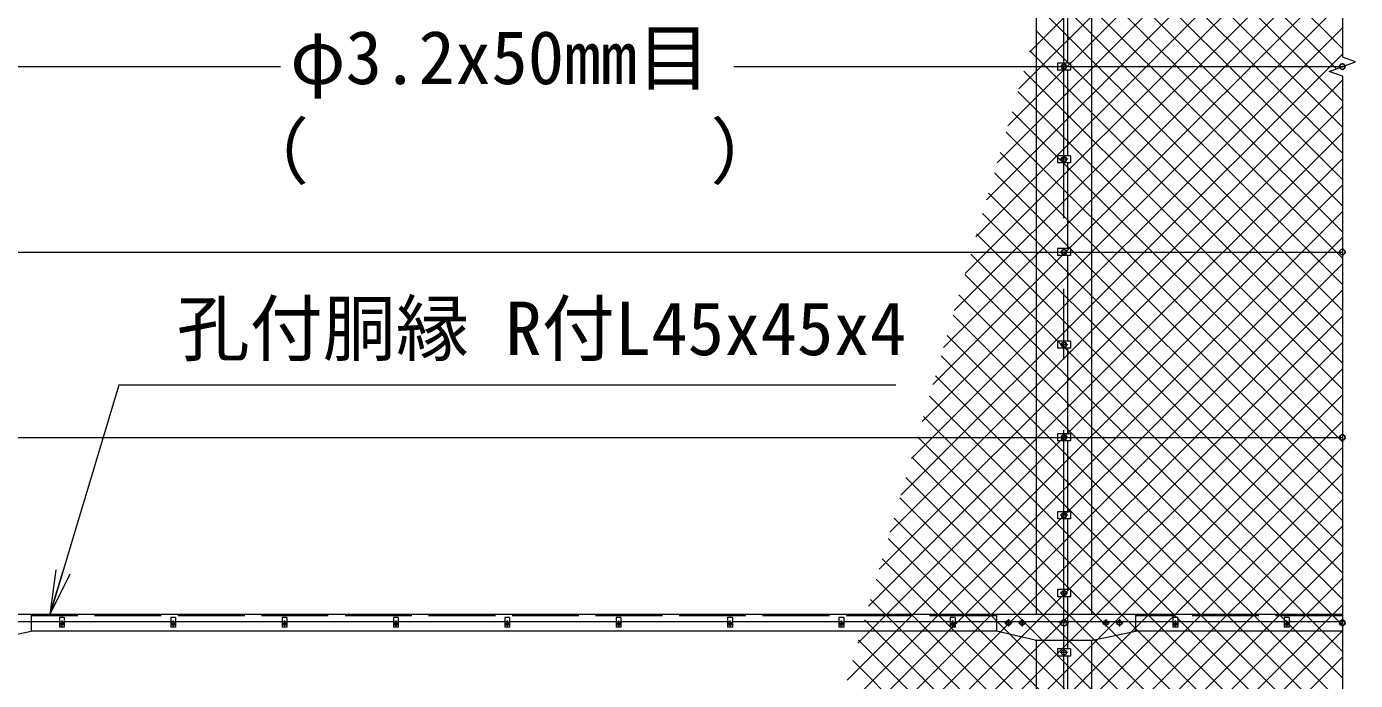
# Model space of a CAD drawing. Units: millimetres at full size; details may follow other scales. Extents: x -12600 to 12600, y -8910 to 8910.
# Drawn here: x -7235 to -3655, y 6 to 1770 of the extents above; entities that cross this region are included whole.
import ezdxf
from ezdxf.enums import TextEntityAlignment as Align

# ---------------------------------------------------------------- set-up
doc = ezdxf.new("R2010")
doc.units = ezdxf.units.MM
doc.header["$LTSCALE"] = 30
doc.header["$PDMODE"] = 32
doc.header["$PDSIZE"] = 15
doc.linetypes.add('DASHED', pattern=[7.5, 6, -1.5])
doc.linetypes.add('USER1', pattern=[50.8, 31.75, -6.35, 6.35, -6.35])
for name, color, linetype, lineweight in [('0-0_D-STR1', 1, 'Continuous', 18), ('0-1_D-BMK', 2, 'USER1', 13), ('0-2_0', 7, 'Continuous', 18), ('0-4_D-STR3', 3, 'Continuous', 13), ('0-5_D-STR-DIM', 7, 'Continuous', 13), ('0-8_D-STR2', 7, 'Continuous', 13), ('0-9_D-STR-TXT', 7, 'Continuous', 13)]:
    doc.layers.add(name, color=color, linetype=linetype, lineweight=lineweight)
doc.layers.add('0-6_Defpoints', color=253, linetype='Continuous')
doc.styles.add('ＭＳ ゴシック', font='')
doc.styles.get('ＭＳ ゴシック').set_extended_font_data('MS Gothic')

# ---------------------------------------------------------------- blocks, each defined once
blk = doc.blocks.new('_Open')
at = {"layer": '0-2_0'}
blk.add_line((-30, 5), (0, 0), dxfattribs=at)
blk.add_lwpolyline([(-30, -5), (0, 0), (-30, 0)], dxfattribs=at)

msp = doc.modelspace()

# ---------------------------------------------------------------- linework, layer by layer
at = {"layer": '0-0_D-STR1'}
for p, q in [((-4515.02, 3089.68), (-4515.02, 184.68)), ((-4365.02, 184.68), (-4365.02, 3089.68)), ((-4622.05, 184.18), (-7222.52, 184.18)), ((-3690.02, 184.18), (-4247.52, 184.18)), ((-4619.96, 139.18), (-7222.52, 139.18)), ((-4515.02, 114.68), (-4515.02, -2766.32)), ((-4365.02, -2766.32), (-4365.02, 114.68)), ((-3690.02, 139.18), (-4249.82, 139.18))]:
    msp.add_line(p, q, dxfattribs=at)
at = {"layer": '0-0_D-STR1', "linetype": 'DASHED'}
for p, q in [((-4622.05, 180.18), (-7222.52, 180.18)), ((-3690.02, 180.18), (-4247.52, 180.18))]:
    msp.add_line(p, q, dxfattribs=at)
at = {"layer": '0-1_D-BMK'}
for p, q in [((-4440.02, -4843.32), (-4440.02, 4340.47)), ((-4430.02, 1661.68), (-4450.02, 1661.68)), ((-4430.02, 1411.68), (-4450.02, 1411.68)), ((-4430.02, 1161.68), (-4450.02, 1161.68)), ((-4430.02, 911.68), (-4450.02, 911.68)), ((-4430.02, 661.68), (-4450.02, 661.68)), ((-4430.02, 451.68), (-4450.02, 451.68)), ((-4430.02, 241.68), (-4450.02, 241.68)), ((-7147.46, 160.18), (-7132.58, 160.18)), ((-7140.02, 167.62), (-7140.02, 152.74)), ((-6847.46, 160.18), (-6832.58, 160.18)), ((-6840.02, 167.62), (-6840.02, 152.74)), ((-6547.46, 160.18), (-6532.58, 160.18)), ((-6540.02, 167.62), (-6540.02, 152.74)), ((-6247.46, 160.18), (-6232.58, 160.18)), ((-6240.02, 167.62), (-6240.02, 152.74)), ((-5947.46, 160.18), (-5932.58, 160.18)), ((-5940.02, 167.62), (-5940.02, 152.74)), ((-5647.46, 160.18), (-5632.58, 160.18)), ((-5640.02, 167.62), (-5640.02, 152.74)), ((-5347.46, 160.18), (-5332.58, 160.18)), ((-5340.02, 167.62), (-5340.02, 152.74)), ((-5047.46, 160.18), (-5032.58, 160.18)), ((-5040.02, 167.62), (-5040.02, 152.74)), ((-4747.46, 160.18), (-4732.58, 160.18)), ((-4740.02, 167.62), (-4740.02, 152.74)), ((-4599.71, 161.68), (-4579.71, 161.68)), ((-4589.71, 171.68), (-4589.71, 151.68)), ((-4562.76, 161.68), (-4542.76, 161.68)), ((-4552.76, 171.68), (-4552.76, 151.68)), ((-4427.27, 161.68), (-4452.77, 161.68)), ((-4317.29, 161.68), (-4337.29, 161.68)), ((-4327.29, 171.68), (-4327.29, 151.68)), ((-4280.33, 161.68), (-4300.33, 161.68)), ((-4290.33, 171.68), (-4290.33, 151.68)), ((-4147.46, 160.18), (-4132.58, 160.18)), ((-4140.02, 167.62), (-4140.02, 152.74)), ((-3847.46, 160.18), (-3832.58, 160.18)), ((-3840.02, 167.62), (-3840.02, 152.74)), ((-4430.02, 81.68), (-4450.02, 81.68))]:
    msp.add_line(p, q, dxfattribs=at)
at = {"layer": '0-4_D-STR3'}
for p, q in [((-4430.02, 1671.18), (-4430.02, 1902.18)), ((-10422.82, 1661.68), (-6550.89, 1661.68)), ((-5329.16, 1661.68), (-3690.02, 1661.68)), ((-4422.82, 1671.18), (-4457.22, 1671.18)), ((-4457.22, 1671.18), (-4457.22, 1652.18)), ((-4422.82, 1652.18), (-4457.22, 1652.18)), ((-4440.02, 1669.19), (-4446.52, 1665.44)), ((-4446.52, 1665.44), (-4446.52, 1657.93)), ((-4446.52, 1657.93), (-4440.02, 1654.18)), ((-4433.52, 1665.44), (-4440.02, 1669.19)), ((-4440.02, 1654.18), (-4433.52, 1657.93)), ((-4433.52, 1657.93), (-4433.52, 1665.44)), ((-4430.02, 1421.18), (-4430.02, 1652.18)), ((-4422.82, 1671.18), (-4422.82, 1652.18)), ((-4422.82, 1402.18), (-4457.22, 1402.18)), ((-4440.02, 1419.19), (-4446.52, 1415.44)), ((-4446.52, 1415.44), (-4446.52, 1407.93)), ((-4446.52, 1407.93), (-4440.02, 1404.18)), ((-4433.52, 1415.44), (-4440.02, 1419.19)), ((-4440.02, 1404.18), (-4433.52, 1407.93)), ((-4433.52, 1407.93), (-4433.52, 1415.44)), ((-4430.02, 1171.18), (-4430.02, 1402.18)), ((-4422.82, 1421.18), (-4422.82, 1402.18)), ((-10422.82, 1161.68), (-3690.02, 1161.68)), ((-4457.22, 1171.18), (-4457.22, 1152.18)), ((-4422.82, 1171.18), (-4457.22, 1171.18)), ((-4422.82, 1152.18), (-4457.22, 1152.18)), ((-4440.02, 1169.19), (-4446.52, 1165.44)), ((-4446.52, 1165.44), (-4446.52, 1157.93)), ((-4446.52, 1157.93), (-4440.02, 1154.18)), ((-4433.52, 1165.44), (-4440.02, 1169.19)), ((-4440.02, 1154.18), (-4433.52, 1157.93)), ((-4433.52, 1157.93), (-4433.52, 1165.44)), ((-4430.02, 921.18), (-4430.02, 1152.18)), ((-4422.82, 1171.18), (-4422.82, 1152.18)), ((-4422.82, 921.18), (-4457.22, 921.18)), ((-4457.22, 921.18), (-4457.22, 902.18)), ((-4422.82, 902.18), (-4457.22, 902.18)), ((-4440.02, 919.19), (-4446.52, 915.44)), ((-4446.52, 915.44), (-4446.52, 907.93)), ((-4446.52, 907.93), (-4440.02, 904.18)), ((-4433.52, 915.44), (-4440.02, 919.19)), ((-4440.02, 904.18), (-4433.52, 907.93)), ((-4433.52, 907.93), (-4433.52, 915.44)), ((-4430.02, 671.18), (-4430.02, 902.18)), ((-4422.82, 921.18), (-4422.82, 902.18)), ((-10422.82, 661.68), (-3690.02, 661.68)), ((-4422.82, 671.18), (-4457.22, 671.18)), ((-4457.22, 671.18), (-4457.22, 652.18)), ((-4422.82, 652.18), (-4457.22, 652.18)), ((-4440.02, 669.19), (-4446.52, 665.44)), ((-4446.52, 665.44), (-4446.52, 657.93)), ((-4446.52, 657.93), (-4440.02, 654.18)), ((-4433.52, 665.44), (-4440.02, 669.19)), ((-4440.02, 654.18), (-4433.52, 657.93)), ((-4433.52, 657.93), (-4433.52, 665.44)), ((-4430.02, 461.18), (-4430.02, 652.18)), ((-4422.82, 671.18), (-4422.82, 652.18)), ((-4422.82, 461.18), (-4457.22, 461.18)), ((-4457.22, 461.18), (-4457.22, 442.18)), ((-4422.82, 442.18), (-4457.22, 442.18)), ((-4440.02, 459.19), (-4446.52, 455.44)), ((-4446.52, 455.44), (-4446.52, 447.93)), ((-4446.52, 447.93), (-4440.02, 444.18)), ((-4433.52, 455.44), (-4440.02, 459.19)), ((-4440.02, 444.18), (-4433.52, 447.93)), ((-4433.52, 447.93), (-4433.52, 455.44)), ((-4430.02, 251.18), (-4430.02, 442.18)), ((-4422.82, 461.18), (-4422.82, 442.18)), ((-4422.82, 251.18), (-4457.22, 251.18)), ((-4457.22, 251.18), (-4457.22, 232.18)), ((-4422.82, 251.18), (-4422.82, 232.18)), ((-4422.82, 232.18), (-4457.22, 232.18)), ((-4440.02, 249.19), (-4446.52, 245.44)), ((-4446.52, 245.44), (-4446.52, 237.93)), ((-4446.52, 237.93), (-4440.02, 234.18)), ((-4433.52, 245.44), (-4440.02, 249.19)), ((-4440.02, 234.18), (-4433.52, 237.93)), ((-4433.52, 237.93), (-4433.52, 245.44)), ((-4430.02, 91.18), (-4430.02, 232.18)), ((-4622.05, 184.68), (-4247.52, 184.68)), ((-4622.05, 184.68), (-4622.05, 139.68)), ((-4247.52, 184.68), (-4247.52, 139.68)), ((-7733.52, 165.18), (-7146.52, 165.18)), ((-7146.52, 176.18), (-7146.52, 150.18)), ((-7133.52, 176.18), (-7146.52, 176.18)), ((-7133.52, 150.18), (-7146.52, 150.18)), ((-7133.52, 176.18), (-7133.52, 150.18)), ((-7133.52, 165.18), (-6846.52, 165.18)), ((-6846.52, 176.18), (-6846.52, 150.18)), ((-6833.52, 176.18), (-6846.52, 176.18)), ((-6833.52, 150.18), (-6846.52, 150.18)), ((-6833.52, 176.18), (-6833.52, 150.18)), ((-6833.52, 165.18), (-6546.52, 165.18)), ((-6546.52, 176.18), (-6546.52, 150.18)), ((-6533.52, 176.18), (-6546.52, 176.18)), ((-6533.52, 150.18), (-6546.52, 150.18)), ((-6533.52, 176.18), (-6533.52, 150.18)), ((-6533.52, 165.18), (-6246.52, 165.18)), ((-6246.52, 176.18), (-6246.52, 150.18)), ((-6233.52, 176.18), (-6246.52, 176.18)), ((-6233.52, 150.18), (-6246.52, 150.18)), ((-6233.52, 176.18), (-6233.52, 150.18)), ((-6233.52, 165.18), (-5946.52, 165.18)), ((-5946.52, 176.18), (-5946.52, 150.18)), ((-5933.52, 176.18), (-5946.52, 176.18)), ((-5933.52, 150.18), (-5946.52, 150.18)), ((-5933.52, 176.18), (-5933.52, 150.18)), ((-5933.52, 165.18), (-5646.52, 165.18)), ((-5646.52, 176.18), (-5646.52, 150.18)), ((-5633.52, 176.18), (-5646.52, 176.18)), ((-5633.52, 150.18), (-5646.52, 150.18)), ((-5633.52, 176.18), (-5633.52, 150.18)), ((-5633.52, 165.18), (-5346.52, 165.18)), ((-5346.52, 176.18), (-5346.52, 150.18)), ((-5333.52, 176.18), (-5346.52, 176.18)), ((-5333.52, 150.18), (-5346.52, 150.18)), ((-5333.52, 176.18), (-5333.52, 150.18)), ((-5333.52, 165.18), (-5046.52, 165.18)), ((-5046.52, 176.18), (-5046.52, 150.18)), ((-5033.52, 176.18), (-5046.52, 176.18)), ((-5033.52, 150.18), (-5046.52, 150.18)), ((-5033.52, 176.18), (-5033.52, 150.18)), ((-5033.52, 165.18), (-4746.52, 165.18)), ((-4746.52, 176.18), (-4746.52, 150.18)), ((-4733.52, 176.18), (-4746.52, 176.18)), ((-4733.52, 150.18), (-4746.52, 150.18)), ((-4733.52, 176.18), (-4733.52, 150.18)), ((-4733.52, 165.18), (-4146.52, 165.18)), ((-4589.71, 169.19), (-4596.21, 165.44)), ((-4596.21, 165.44), (-4596.21, 157.93)), ((-4596.21, 157.93), (-4589.71, 154.18)), ((-4583.21, 165.44), (-4589.71, 169.19)), ((-4589.71, 154.18), (-4583.21, 157.93)), ((-4583.21, 157.93), (-4583.21, 165.44)), ((-4552.76, 169.19), (-4559.26, 165.44)), ((-4559.26, 165.44), (-4559.26, 157.93)), ((-4559.26, 157.93), (-4552.76, 154.18)), ((-4546.26, 165.44), (-4552.76, 169.19)), ((-4552.76, 154.18), (-4546.26, 157.93)), ((-4546.26, 157.93), (-4546.26, 165.44)), ((-4448.52, 166.59), (-4440.02, 171.5)), ((-4448.52, 156.78), (-4448.52, 166.59)), ((-4440.02, 151.87), (-4448.52, 156.78)), ((-4431.52, 156.78), (-4440.02, 151.87)), ((-4333.79, 165.44), (-4327.29, 169.19)), ((-4333.79, 157.93), (-4333.79, 165.44)), ((-4327.29, 154.18), (-4333.79, 157.93)), ((-4327.29, 169.19), (-4320.79, 165.44)), ((-4320.79, 157.93), (-4327.29, 154.18)), ((-4320.79, 165.44), (-4320.79, 157.93)), ((-4296.83, 165.44), (-4290.33, 169.19)), ((-4296.83, 157.93), (-4296.83, 165.44)), ((-4290.33, 154.18), (-4296.83, 157.93)), ((-4290.33, 169.19), (-4283.83, 165.44)), ((-4283.83, 157.93), (-4290.33, 154.18)), ((-4283.83, 165.44), (-4283.83, 157.93)), ((-4146.52, 176.18), (-4146.52, 150.18)), ((-4133.52, 176.18), (-4146.52, 176.18)), ((-4133.52, 150.18), (-4146.52, 150.18)), ((-4133.52, 176.18), (-4133.52, 150.18)), ((-4133.52, 165.18), (-3846.52, 165.18)), ((-3846.52, 176.18), (-3846.52, 150.18)), ((-3833.52, 176.18), (-3846.52, 176.18)), ((-3833.52, 150.18), (-3846.52, 150.18)), ((-3833.52, 176.18), (-3833.52, 150.18)), ((-3833.52, 165.18), (-3690.01, 165.18)), ((-4517.52, 114.68), (-4622.05, 139.68)), ((-4517.52, 114.68), (-4362.52, 114.68)), ((-4362.52, 114.68), (-4247.52, 139.68)), ((-4422.82, 91.18), (-4457.22, 91.18)), ((-4457.22, 91.18), (-4457.22, 72.18)), ((-4422.82, 72.18), (-4457.22, 72.18)), ((-4440.02, 89.19), (-4446.52, 85.44)), ((-4446.52, 85.44), (-4446.52, 77.93)), ((-4446.52, 77.93), (-4440.02, 74.18)), ((-4433.52, 85.44), (-4440.02, 89.19)), ((-4440.02, 74.18), (-4433.52, 77.93)), ((-4433.52, 77.93), (-4433.52, 85.44)), ((-4430.02, -118.82), (-4430.02, 72.18)), ((-4422.82, 91.18), (-4422.82, 72.18))]:
    msp.add_line(p, q, dxfattribs=at)
for points in [[(-4422.82, 1421.18), (-4457.22, 1421.18), (-4457.22, 1402.18)], [(-7657.52, 184.68), (-7222.52, 184.68), (-7222.52, 139.68)], [(-4440.02, 171.5), (-4431.52, 166.59), (-4431.52, 156.78)], [(-7542.52, 114.68), (-7337.52, 114.68), (-7222.52, 139.68)]]:
    msp.add_lwpolyline(points, dxfattribs=at)
for centre, radius in [((-4440.02, 1661.68), 6.25), ((-4440.02, 1411.68), 6.25), ((-4440.02, 1161.68), 6.25), ((-4440.02, 911.68), 6.25), ((-4440.02, 661.68), 6.25), ((-4440.02, 451.68), 6.25), ((-4440.02, 241.68), 6.25), ((-7140.02, 160.18), 5.25), ((-6840.02, 160.18), 5.25), ((-6540.02, 160.18), 5.25), ((-6240.02, 160.18), 5.25), ((-5940.02, 160.18), 5.25), ((-5640.02, 160.18), 5.25), ((-5340.02, 160.18), 5.25), ((-5040.02, 160.18), 5.25), ((-4740.02, 160.18), 5.25), ((-4589.71, 161.68), 6.25), ((-4552.76, 161.68), 6.25), ((-4440.02, 161.68), 8.25), ((-4327.29, 161.68), 6.25), ((-4290.33, 161.68), 6.25), ((-4140.02, 160.18), 5.25), ((-3840.02, 160.18), 5.25), ((-4440.02, 81.68), 6.25)]:
    msp.add_circle(centre, radius, dxfattribs=at)
at = {"layer": '0-5_D-STR-DIM'}
for p, q in [((-3690.02, 3635.96), (-3690.02, 1687.34)), ((-3654.77, 1674.51), (-3690.01, 1687.34)), ((-3725.25, 1648.86), (-3654.77, 1674.51)), ((-3690.01, 1636.03), (-3725.25, 1648.86)), ((-3690.02, 1636.04), (-3690.02, -1312.66))]:
    msp.add_line(p, q, dxfattribs=at)
at = {"layer": '0-6_Defpoints'}
for p in [(-3690.02, 1661.68), (-3690.02, 1161.68), (-3690.02, 661.68), (-3690.02, 161.68), (-3690.01, 161.68)]:
    msp.add_point(p, dxfattribs=at)
at = {"layer": '0-8_D-STR2'}
for p, q in [((-4533.08, 1700.99), (-3690.02, 2544.05)), ((-4561.99, 1601.37), (-3690.02, 2473.34)), ((-4590.9, 1501.75), (-3690.02, 2402.63)), ((-4619.8, 1402.14), (-3690.02, 2331.92)), ((-3690.02, 1710.66), (-4341.29, 2361.93)), ((-3705.95, 1655.88), (-4357.2, 2307.13)), ((-4648.71, 1302.52), (-3690.02, 2261.21)), ((-3690.02, 1569.24), (-4373.1, 2252.32)), ((-4677.61, 1202.9), (-3690.02, 2190.49)), ((-3690.02, 1498.53), (-4389.01, 2197.51)), ((-4706.52, 1103.29), (-3690.02, 2119.78)), ((-3690.02, 1427.82), (-4404.91, 2142.7)), ((-3690.02, 1357.11), (-4420.81, 2087.9)), ((-4735.43, 1003.67), (-3690.02, 2049.07)), ((-3690.02, 1286.4), (-4436.72, 2033.09)), ((-4764.33, 904.05), (-3690.02, 1978.36)), ((-3690.02, 1215.69), (-4452.62, 1978.28)), ((-4793.24, 804.44), (-3690.02, 1907.65)), ((-3690.02, 1144.98), (-4468.52, 1923.48)), ((-3690.02, 1074.27), (-4484.43, 1868.67)), ((-4822.14, 704.82), (-3690.02, 1836.94)), ((-3690.02, 1003.55), (-4500.33, 1813.86)), ((-4851.05, 605.2), (-3690.02, 1766.23)), ((-3690.02, 932.84), (-4516.23, 1759.05)), ((-4879.96, 505.59), (-3690.02, 1695.52)), ((-3690.02, 862.13), (-4532.14, 1704.25)), ((-3690.02, 791.42), (-4548.04, 1649.44)), ((-4908.86, 405.97), (-3690.02, 1624.81)), ((-3690.02, 720.71), (-4563.94, 1594.63)), ((-4937.77, 306.35), (-3690.02, 1554.1)), ((-3690.02, 650), (-4579.85, 1539.83)), ((-4966.67, 206.74), (-3690.02, 1483.39)), ((-3690.02, 579.29), (-4595.75, 1485.02)), ((-4995.58, 107.12), (-3690.02, 1412.68)), ((-3690.02, 508.58), (-4611.65, 1430.21)), ((-3690.02, 437.87), (-4627.56, 1375.4)), ((-5024.49, 7.5), (-3690.02, 1341.97)), ((-3690.02, 367.16), (-4643.46, 1320.6)), ((-5053.39, -92.11), (-3690.02, 1271.26)), ((-3690.02, 296.45), (-4659.37, 1265.79)), ((-5082.3, -191.73), (-3690.02, 1200.55)), ((-3690.02, 225.74), (-4675.27, 1210.98)), ((-3690.02, 155.03), (-4691.17, 1156.18)), ((-5111.2, -291.35), (-3690.02, 1129.83)), ((-3690.02, 84.32), (-4707.08, 1101.37)), ((-5140.11, -390.96), (-3690.02, 1059.12)), ((-3690.02, 13.6), (-4722.98, 1046.56)), ((-5169.02, -490.58), (-3690.02, 988.41)), ((-3690.02, -57.11), (-4738.88, 991.75)), ((-3690.02, -127.82), (-4754.79, 936.95)), ((-5197.92, -590.2), (-3690.02, 917.7)), ((-3690.02, -198.53), (-4770.69, 882.14)), ((-5226.83, -689.81), (-3690.02, 846.99)), ((-3690.02, -269.24), (-4786.59, 827.33)), ((-5255.74, -789.43), (-3690.02, 776.28)), ((-3690.02, -339.95), (-4802.5, 772.53)), ((-3690.02, -410.66), (-4818.4, 717.72)), ((-5284.64, -889.05), (-3690.02, 705.57)), ((-3690.02, -481.37), (-4834.3, 662.91)), ((-5313.55, -988.66), (-3690.02, 634.86)), ((-3690.02, -552.08), (-4850.21, 608.1)), ((-5342.45, -1088.28), (-3690.02, 564.15)), ((-3690.02, -622.79), (-4866.11, 553.3)), ((-5371.36, -1187.9), (-3690.02, 493.44)), ((-3690.02, -693.5), (-4882.02, 498.49)), ((-3690.02, -764.21), (-4897.92, 443.68)), ((-5400.27, -1287.52), (-3690.02, 422.73)), ((-3690.02, -834.92), (-4913.82, 388.88)), ((-5429.17, -1387.13), (-3690.02, 352.02)), ((-3690.02, -905.63), (-4929.73, 334.07)), ((-5458.08, -1486.75), (-3690.02, 281.31)), ((-3690.02, -976.34), (-4945.63, 279.26)), ((-3690.02, -1047.06), (-4961.53, 224.45)), ((-5486.98, -1586.37), (-3690.02, 210.6)), ((-3690.02, -1117.77), (-4977.44, 169.65)), ((-5515.89, -1685.98), (-3690.02, 139.88)), ((-3690.02, -1188.48), (-4993.34, 114.84)), ((-5544.8, -1785.6), (-3690.02, 69.17)), ((-3690.02, -1259.19), (-5009.24, 60.03))]:
    msp.add_line(p, q, dxfattribs=at)
at = {"layer": '0-9_D-STR-TXT'}
msp.add_lwpolyline([(-4892.81, 802.46), (-6986.44, 802.46), (-7171.37, 186.1)], dxfattribs=at)

# ---------------------------------------------------------------- block references
at = {"layer": '0-9_D-STR-TXT', "xscale": 4, "yscale": 4, "rotation": 253.29967}
msp.add_blockref('_Open', (-7171.94, 184.18), dxfattribs=at)

# ---------------------------------------------------------------- texts
at = {"layer": '0-9_D-STR-TXT', "style": 'ＭＳ ゴシック'}
for s, p in [('φ3.2x50mm目', (-6524.8, 1571.11)), ('（\u3000\u3000   \u3000\u3000）', (-6670.99, 1317.7)), ('孔付胴縁 R付L45x45x4', (-6830.63, 840.22))]:
    msp.add_text(s, height=144.3, dxfattribs=at).set_placement(p, align=Align.BOTTOM_LEFT)

doc.saveas('drawing.dxf')
